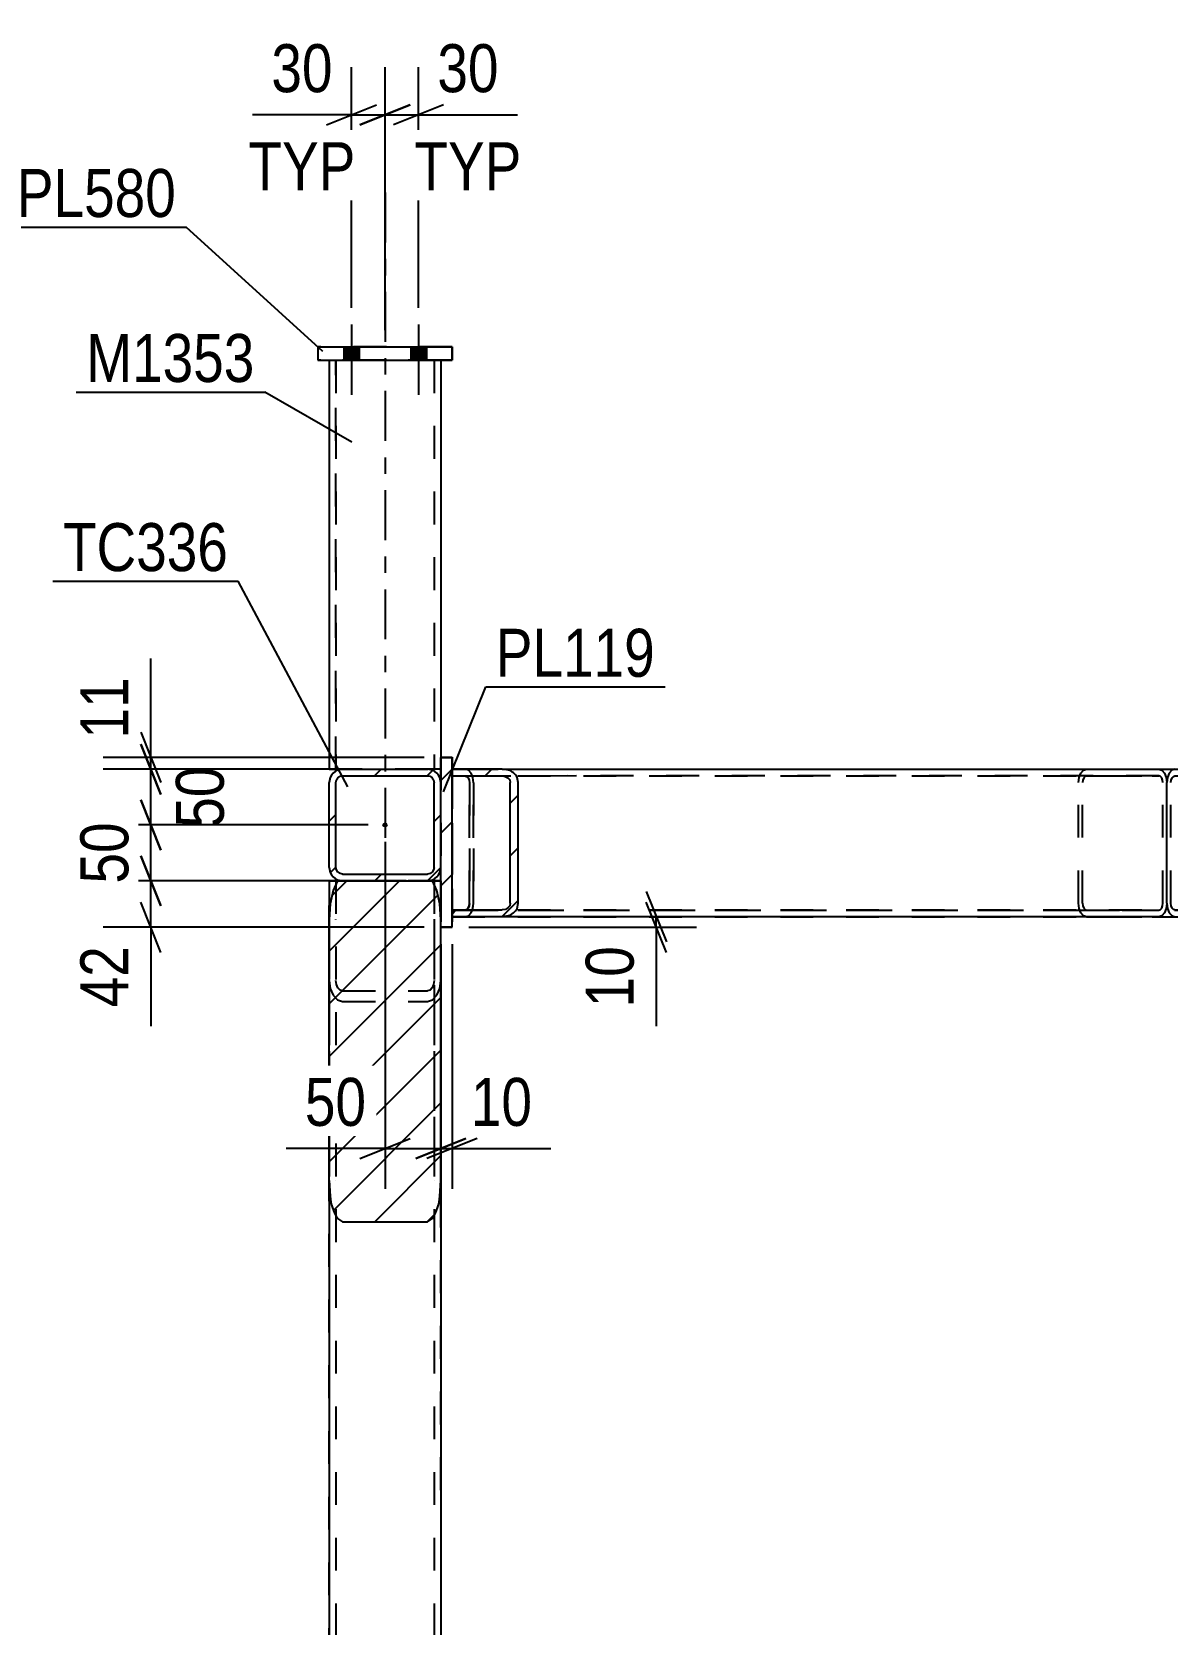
# Model space of a CAD drawing. Header units: millimetres. Extents: x -836 to 353, y -855 to -14.
# Drawn here: x 107.7 to 175.5, y -289.8 to -194.8 of the extents above; entities that cross this region are included whole.
import ezdxf

# ---------------------------------------------------------------- set-up
doc = ezdxf.new("R2010")
doc.units = ezdxf.units.MM
doc.linetypes.add('DXK_LINE_DOT2', pattern=[3.9198, 1.9599, -1.9599])
doc.linetypes.add('DXK_LINE_DOT3', pattern=[5.9187, 2.979, -0.9799, 0.9799, -0.9799])
doc.styles.add('Arial Narrow', font='ARIALN.TTF', dxfattribs={"height": 0.2})

# ---------------------------------------------------------------- blocks, each defined once
blk = doc.blocks.new('Part-570393895-13917 - 13893')
at = {"color": 7, "linetype": 'DXK_LINE_DOT2'}
for p, q in [((132.783, -238.774), (132.783, -247.575)), ((132.783, -238.774), (135.78, -238.775)), ((132.783, -238.775), (135.785, -238.776)), ((132.783, -239.174), (216.448, -239.184)), ((132.783, -239.175), (216.448, -239.185)), ((215.059, -238.784), (216.448, -238.785)), ((215.065, -238.783), (216.448, -238.784)), ((216.448, -238.784), (216.448, -247.585)), ((132.783, -247.174), (216.448, -247.184)), ((132.783, -247.175), (216.448, -247.185)), ((132.783, -247.574), (216.448, -247.584)), ((132.783, -247.575), (174.969, -247.58))]:
    blk.add_line(p, q, dxfattribs=at)
at = {"color": 2, "linetype": 'Continuous'}
for p, q in [((135.78, -238.775), (215.065, -238.783)), ((135.785, -238.776), (215.059, -238.784)), ((174.969, -247.58), (216.448, -247.585))]:
    blk.add_line(p, q, dxfattribs=at)
blk = doc.blocks.new('Part-570393895-13907 - 13893')
at = {"color": 7, "linetype": 'DXK_LINE_DOT2'}
for p, q in [((132.116, -245.44), (125.45, -245.44)), ((125.45, -245.44), (125.45, -281.796)), ((125.85, -245.44), (125.85, -281.796)), ((131.716, -245.44), (131.716, -281.796)), ((132.116, -281.796), (132.116, -245.44)), ((125.45, -251.379), (125.511, -251.861)), ((125.88, -251.62), (125.85, -251.379)), ((125.967, -251.825), (125.88, -251.62)), ((131.686, -251.62), (131.599, -251.825)), ((131.716, -251.379), (131.686, -251.62)), ((132.055, -251.861), (132.116, -251.379)), ((125.511, -251.861), (125.684, -252.27)), ((125.684, -252.27), (125.944, -252.543)), ((125.944, -252.543), (126.25, -252.639)), ((126.097, -251.961), (125.967, -251.825)), ((126.25, -252.009), (126.097, -251.961)), ((126.25, -252.009), (131.316, -252.009)), ((126.25, -252.639), (131.316, -252.639)), ((131.469, -251.961), (131.316, -252.009)), ((131.316, -252.639), (131.623, -252.543)), ((131.599, -251.825), (131.469, -251.961)), ((131.623, -252.543), (131.882, -252.27)), ((131.882, -252.27), (132.055, -251.861))]:
    blk.add_line(p, q, dxfattribs=at)
blk = doc.blocks.new('Part-570393895-13908 - 13893')
at = {"color": 7, "linetype": 'DXK_LINE_DOT2'}
for p, q in [((125.45, -448.78), (125.45, -245.44)), ((125.45, -245.44), (132.116, -245.44)), ((125.511, -245.44), (125.45, -245.44)), ((125.85, -245.44), (125.85, -448.78)), ((131.716, -245.44), (131.716, -448.78)), ((132.116, -245.44), (132.116, -448.78))]:
    blk.add_line(p, q, dxfattribs=at)
blk = doc.blocks.new('Part-570393895-14173 - 13893')
at = {"color": 7, "linetype": 'DXK_LINE_DOT2'}
for p, q in [((124.783, -213.574), (132.783, -213.574)), ((124.783, -213.574), (124.783, -214.374)), ((124.783, -213.574), (132.783, -213.574)), ((132.783, -213.574), (132.783, -214.374)), ((124.783, -214.374), (132.783, -214.374)), ((132.783, -214.374), (124.783, -214.374))]:
    blk.add_line(p, q, dxfattribs=at)
blk = doc.blocks.new('Part-570393895-13910 - 13893')
at = {"color": 7, "linetype": 'DXK_LINE_DOT2'}
for p, q in [((132.783, -238.784), (132.783, -239.185)), ((132.783, -238.785), (133.579, -238.785)), ((132.783, -239.185), (132.783, -239.184)), ((133.579, -239.185), (132.783, -239.185)), ((133.579, -238.785), (140.203, -238.784)), ((133.763, -238.846), (133.579, -238.785)), ((140.203, -239.184), (133.579, -239.185)), ((133.579, -239.185), (133.671, -239.215)), ((133.671, -239.215), (133.749, -239.302)), ((133.749, -239.302), (133.801, -239.432)), ((133.918, -239.019), (133.763, -238.846)), ((134.022, -239.279), (133.918, -239.019)), ((134.059, -239.585), (134.022, -239.279)), ((133.801, -239.432), (133.819, -239.585)), ((133.819, -246.785), (133.819, -239.585)), ((134.059, -246.785), (134.059, -239.585)), ((133.8, -246.938), (133.748, -247.068)), ((133.819, -246.785), (133.8, -246.938)), ((134.022, -247.091), (134.059, -246.785)), ((132.783, -247.184), (132.783, -247.585)), ((132.783, -247.185), (133.579, -247.185)), ((132.783, -247.585), (132.783, -247.584)), ((133.579, -247.585), (132.783, -247.585)), ((133.671, -247.154), (133.579, -247.185)), ((133.579, -247.185), (140.203, -247.184)), ((133.579, -247.585), (133.762, -247.524)), ((140.203, -247.584), (133.579, -247.585)), ((133.748, -247.068), (133.671, -247.154)), ((133.762, -247.524), (133.918, -247.35)), ((133.918, -247.35), (134.022, -247.091))]:
    blk.add_line(p, q, dxfattribs=at)
blk = doc.blocks.new('Part-570393895-13975 - 13893')
at = {"linetype": 'Continuous'}
h = blk.add_hatch(dxfattribs=at)
h.set_pattern_fill('', scale=0.7, style=0, pattern_type=0)
h.set_pattern_definition([(45, (135.7802, -247.5748), (-1.57154, 1.57154), [])])
h.paths.add_polyline_path([(132.783, -247.575), (135.78, -247.575), (136.147, -247.514), (136.459, -247.341), (136.666, -247.081), (136.739, -246.775), (136.739, -239.575), (136.666, -239.269), (136.458, -239.009), (136.147, -238.836), (135.78, -238.775), (132.783, -238.775), (132.783, -239.175), (135.78, -239.175), (135.963, -239.205), (136.119, -239.292), (136.223, -239.422), (136.259, -239.575), (136.26, -246.775), (136.223, -246.928), (136.119, -247.058), (135.964, -247.144), (135.78, -247.175), (132.783, -247.175)])
at = {"color": 2, "linetype": 'Continuous'}
for p, q in [((132.783, -238.774), (132.783, -238.775)), ((135.78, -238.775), (132.783, -238.775)), ((132.783, -238.775), (132.783, -239.175)), ((132.783, -239.174), (132.783, -239.175)), ((132.783, -239.175), (135.78, -239.175)), ((136.147, -238.836), (135.78, -238.775)), ((135.78, -239.175), (135.963, -239.205)), ((135.963, -239.205), (136.119, -239.292)), ((136.119, -239.292), (136.223, -239.422)), ((136.223, -239.422), (136.259, -239.575)), ((136.739, -239.575), (136.666, -239.269)), ((136.26, -246.775), (136.259, -239.575)), ((136.739, -246.775), (136.739, -239.575)), ((136.223, -246.928), (136.119, -247.058)), ((136.26, -246.775), (136.223, -246.928)), ((136.666, -247.081), (136.739, -246.775)), ((132.783, -247.175), (132.783, -247.174)), ((132.783, -247.175), (135.78, -247.175)), ((132.783, -247.575), (132.783, -247.175)), ((132.783, -247.574), (132.783, -247.575)), ((132.783, -247.575), (135.78, -247.575)), ((135.964, -247.144), (135.78, -247.175)), ((135.78, -247.575), (136.147, -247.514)), ((136.119, -247.058), (135.964, -247.144))]:
    blk.add_line(p, q, dxfattribs=at)
at = {"color": 7, "linetype": 'DXK_LINE_DOT2'}
for p, q in [((135.78, -238.775), (132.783, -238.774)), ((132.783, -238.774), (132.783, -238.835)), ((132.783, -238.835), (132.783, -239.174)), ((132.783, -239.174), (135.78, -239.175)), ((132.783, -239.175), (132.783, -247.574)), ((132.783, -247.174), (135.78, -247.175)), ((132.783, -247.574), (135.78, -247.575))]:
    blk.add_line(p, q, dxfattribs=at)
at = {"color": 2, "linetype": 'Continuous'}
for centre, start, end in [((135.875, -239.689), 28.00817, 72.3452), ((135.876, -246.66), 287.65502, 331.99614)]:
    blk.add_arc(centre, 0.896, start, end, dxfattribs=at)
blk = doc.blocks.new('Part-570393895-13912 - 13893')
at = {"color": 7, "linetype": 'DXK_LINE_DOT2'}
for p, q in [((132.783, -238.784), (135.832, -238.783)), ((132.783, -238.784), (132.783, -238.785)), ((132.783, -238.784), (132.783, -247.585)), ((132.783, -238.785), (133.579, -238.785)), ((132.783, -239.184), (170.652, -239.18)), ((133.579, -239.185), (132.783, -239.185)), ((133.579, -238.785), (135.838, -238.784)), ((133.763, -238.846), (133.579, -238.785)), ((174.969, -239.18), (133.579, -239.185)), ((133.579, -239.185), (133.64, -239.205)), ((133.64, -239.205), (133.671, -239.215)), ((133.671, -239.215), (133.749, -239.302)), ((133.749, -239.302), (133.801, -239.432)), ((133.918, -239.019), (133.763, -238.846)), ((134.022, -239.279), (133.918, -239.019)), ((134.059, -239.585), (134.022, -239.279)), ((170.172, -239.58), (170.208, -239.273)), ((170.208, -239.273), (170.312, -239.014)), ((170.312, -239.014), (170.468, -238.841)), ((170.43, -239.427), (170.412, -239.58)), ((170.482, -239.297), (170.43, -239.427)), ((170.468, -238.841), (170.652, -238.78)), ((170.56, -239.21), (170.482, -239.297)), ((170.652, -239.18), (170.56, -239.21)), ((170.652, -238.78), (174.969, -238.78)), ((170.652, -239.18), (174.969, -239.18)), ((175.06, -239.211), (174.969, -239.18)), ((175.138, -239.297), (175.06, -239.211)), ((175.19, -239.427), (175.138, -239.297)), ((175.208, -239.58), (175.19, -239.427)), ((133.801, -239.432), (133.819, -239.585)), ((133.819, -239.585), (133.819, -246.785)), ((134.059, -239.585), (134.059, -246.785)), ((170.172, -246.78), (170.172, -239.58)), ((170.412, -246.78), (170.412, -239.58)), ((175.208, -246.78), (175.208, -239.58)), ((133.752, -247.057), (133.8, -246.938)), ((133.8, -246.938), (133.819, -246.785)), ((134.026, -247.057), (134.059, -246.785)), ((170.208, -247.086), (170.172, -246.78)), ((170.412, -246.78), (170.43, -246.933)), ((170.43, -246.933), (170.482, -247.063)), ((175.138, -247.063), (175.19, -246.933)), ((175.19, -246.933), (175.208, -246.78)), ((132.783, -247.184), (170.652, -247.18)), ((132.783, -247.185), (133.579, -247.185)), ((132.783, -247.584), (170.652, -247.58)), ((133.579, -247.585), (132.783, -247.585)), ((133.579, -247.185), (133.609, -247.175)), ((133.579, -247.185), (174.969, -247.18)), ((133.609, -247.175), (133.671, -247.154)), ((133.609, -247.575), (133.762, -247.524)), ((133.671, -247.154), (133.748, -247.068)), ((133.748, -247.068), (133.752, -247.057)), ((133.762, -247.524), (133.918, -247.35)), ((133.918, -247.35), (134.022, -247.091)), ((134.022, -247.091), (134.026, -247.057)), ((170.312, -247.345), (170.208, -247.086)), ((170.468, -247.519), (170.312, -247.345)), ((170.652, -247.58), (170.468, -247.519)), ((170.482, -247.063), (170.56, -247.149)), ((170.56, -247.149), (170.652, -247.18)), ((170.652, -247.18), (174.969, -247.18)), ((170.652, -247.58), (174.969, -247.58)), ((174.969, -247.18), (175.06, -247.15)), ((175.06, -247.15), (175.138, -247.063))]:
    blk.add_line(p, q, dxfattribs=at)
at = {"color": 2, "linetype": 'Continuous'}
for p, q in [((135.832, -238.783), (170.652, -238.78)), ((135.838, -238.784), (174.969, -238.78)), ((174.969, -238.78), (175.152, -238.841)), ((175.152, -238.841), (175.308, -239.015)), ((175.308, -239.015), (175.412, -239.274)), ((175.412, -239.274), (175.448, -239.58)), ((175.448, -246.78), (175.448, -239.58)), ((175.448, -246.78), (175.412, -247.086)), ((133.579, -247.585), (133.609, -247.575)), ((174.969, -247.58), (133.579, -247.585)), ((133.609, -247.175), (133.609, -247.175)), ((175.152, -247.519), (174.969, -247.58)), ((175.308, -247.346), (175.152, -247.519)), ((175.412, -247.086), (175.308, -247.346))]:
    blk.add_line(p, q, dxfattribs=at)
blk = doc.blocks.new('Part-570393895-14125 - 13893')
at = {"color": 7, "linetype": 'DXK_LINE_DOT3'}
blk.add_line((128.783, -204.374), (128.783, -248.779), dxfattribs=at)
at = {"color": 2, "linetype": 'Continuous'}
for p, q in [((125.45, -214.374), (125.45, -238.779)), ((132.116, -214.374), (132.116, -238.077)), ((125.45, -238.779), (126.225, -238.779)), ((132.055, -238.779), (131.341, -238.779)), ((132.116, -238.779), (132.055, -238.779))]:
    blk.add_line(p, q, dxfattribs=at)
at = {"color": 7, "linetype": 'DXK_LINE_DOT2'}
for p, q in [((132.116, -214.374), (125.45, -214.374)), ((125.45, -214.374), (125.45, -214.374)), ((125.45, -214.374), (132.116, -214.374)), ((125.45, -214.374), (125.45, -214.374)), ((125.85, -214.374), (125.85, -214.374)), ((125.85, -214.374), (125.85, -238.779)), ((131.716, -214.374), (131.716, -214.374)), ((131.716, -214.374), (131.716, -238.779)), ((132.116, -214.374), (132.116, -214.374)), ((132.116, -214.374), (132.116, -214.374)), ((132.116, -238.779), (132.116, -238.077)), ((125.45, -238.779), (132.116, -238.779)), ((125.85, -238.779), (125.88, -238.779)), ((125.88, -238.779), (125.967, -238.779)), ((131.341, -238.779), (126.225, -238.779))]:
    blk.add_line(p, q, dxfattribs=at)
blk = doc.blocks.new('Part-570393895-13991 - 13893')
at = {"color": 7, "linetype": 'DXK_LINE_DOT2'}
for p, q in [((175.485, -239.273), (175.448, -239.579)), ((175.589, -239.013), (175.485, -239.273)), ((175.744, -238.84), (175.589, -239.013)), ((175.688, -239.579), (175.706, -239.426)), ((175.706, -239.426), (175.758, -239.296)), ((175.928, -238.779), (175.744, -238.84)), ((175.758, -239.296), (175.836, -239.21)), ((175.836, -239.21), (175.928, -239.179)), ((175.928, -238.779), (180.245, -238.78)), ((175.928, -239.179), (216.448, -239.175)), ((175.928, -239.179), (180.245, -239.18)), ((180.429, -238.84), (180.245, -238.78)), ((180.245, -239.18), (216.448, -239.176)), ((180.245, -239.18), (180.337, -239.21)), ((180.337, -239.21), (180.415, -239.297)), ((180.415, -239.297), (180.467, -239.427)), ((180.584, -239.014), (180.429, -238.84)), ((180.467, -239.427), (180.485, -239.58)), ((180.688, -239.273), (180.584, -239.014)), ((180.725, -239.58), (180.688, -239.273)), ((215.111, -238.776), (216.448, -238.776)), ((215.117, -238.775), (216.448, -238.775)), ((216.448, -238.775), (216.448, -247.576)), ((175.448, -246.779), (175.448, -239.579)), ((175.688, -246.779), (175.688, -239.579)), ((180.485, -246.78), (180.485, -239.58)), ((180.725, -246.78), (180.725, -239.58)), ((175.448, -246.779), (175.485, -247.085)), ((175.706, -246.932), (175.688, -246.779)), ((175.758, -247.062), (175.706, -246.932)), ((180.467, -246.933), (180.415, -247.062)), ((180.485, -246.78), (180.467, -246.933)), ((180.688, -247.086), (180.725, -246.78)), ((175.485, -247.085), (175.589, -247.345)), ((175.589, -247.345), (175.744, -247.518)), ((175.744, -247.518), (175.928, -247.579)), ((175.836, -247.149), (175.758, -247.062)), ((175.928, -247.179), (175.836, -247.149)), ((175.928, -247.179), (216.448, -247.175)), ((175.928, -247.179), (180.245, -247.18)), ((175.928, -247.579), (216.448, -247.575)), ((175.928, -247.579), (180.245, -247.58)), ((180.337, -247.149), (180.245, -247.18)), ((180.245, -247.18), (216.448, -247.176)), ((180.245, -247.58), (180.429, -247.519)), ((180.245, -247.58), (216.448, -247.576)), ((180.415, -247.062), (180.337, -247.149)), ((180.429, -247.519), (180.584, -247.345)), ((180.584, -247.345), (180.688, -247.086))]:
    blk.add_line(p, q, dxfattribs=at)
at = {"color": 2, "linetype": 'Continuous'}
for p, q in [((175.928, -238.779), (215.117, -238.775)), ((180.245, -238.78), (215.111, -238.776))]:
    blk.add_line(p, q, dxfattribs=at)
blk = doc.blocks.new('Part-570393895-14000 - 13893')
at = {"linetype": 'Continuous'}
h = blk.add_hatch(dxfattribs=at)
h.set_pattern_fill('', scale=0.7, style=0, pattern_type=0)
h.set_pattern_definition([(45, (132.783, -248.2108), (-1.57154, 1.57154), [])])
h.paths.add_polyline_path([(132.116, -248.211), (132.783, -248.211), (132.783, -238.077), (132.116, -238.077)])
at = {"color": 2, "linetype": 'Continuous'}
for p, q in [((132.116, -238.077), (132.116, -238.076)), ((132.783, -238.076), (132.116, -238.076)), ((132.116, -238.076), (132.116, -238.077)), ((132.116, -238.077), (132.783, -238.077)), ((132.116, -248.211), (132.116, -238.077)), ((132.783, -238.077), (132.783, -238.076)), ((132.783, -238.076), (132.783, -238.077)), ((132.783, -248.211), (132.783, -238.077)), ((132.116, -248.211), (132.783, -248.211))]:
    blk.add_line(p, q, dxfattribs=at)
at = {"color": 7, "linetype": 'DXK_LINE_DOT2'}
for p, q in [((132.116, -238.077), (132.116, -248.211)), ((132.783, -238.077), (132.783, -248.209)), ((132.783, -248.209), (132.116, -248.209)), ((132.783, -248.211), (132.783, -248.209))]:
    blk.add_line(p, q, dxfattribs=at)
blk = doc.blocks.new('Part-570393895-13969 - 13893')
at = {"color": 7, "linetype": 'DXK_LINE_DOT2'}
for p, q in [((125.45, -245.44), (132.116, -245.44)), ((125.45, -245.44), (125.45, -263.32)), ((125.85, -245.44), (125.85, -448.78)), ((131.716, -245.44), (131.716, -448.78)), ((132.116, -245.44), (132.116, -263.32)), ((125.45, -251.379), (125.511, -251.861)), ((125.88, -251.62), (125.85, -251.379)), ((125.967, -251.825), (125.88, -251.62)), ((131.686, -251.62), (131.599, -251.825)), ((131.716, -251.379), (131.686, -251.62)), ((132.055, -251.861), (132.116, -251.379)), ((125.511, -251.861), (125.684, -252.27)), ((125.684, -252.27), (125.944, -252.543)), ((125.944, -252.543), (126.25, -252.639)), ((126.097, -251.961), (125.967, -251.825)), ((126.25, -252.009), (126.097, -251.961)), ((126.25, -252.009), (131.316, -252.009)), ((126.25, -252.639), (131.316, -252.639)), ((131.469, -251.961), (131.316, -252.009)), ((131.316, -252.639), (131.623, -252.543)), ((131.599, -251.825), (131.469, -251.961)), ((131.623, -252.543), (131.882, -252.27)), ((131.882, -252.27), (132.055, -251.861))]:
    blk.add_line(p, q, dxfattribs=at)
at = {"color": 2, "linetype": 'Continuous'}
for p, q in [((125.45, -263.32), (125.45, -448.78)), ((132.116, -263.32), (132.116, -448.78))]:
    blk.add_line(p, q, dxfattribs=at)
blk = doc.blocks.new('Part-570393895-13970 - 13893')
at = {"linetype": 'Continuous'}
h = blk.add_hatch(dxfattribs=at)
h.set_pattern_fill('', scale=0.7, style=0, pattern_type=0)
h.set_pattern_definition([(45, (131.3164, -265.7772), (-1.57154, 1.57154), [])])
h.paths.add_polyline_path([(126.25, -265.777), (131.316, -265.777), (131.623, -265.59), (131.882, -265.057), (132.055, -264.26), (132.116, -263.32), (132.116, -247.755), (132.055, -246.814), (131.882, -246.017), (131.623, -245.44), (125.944, -245.44), (125.684, -246.017), (125.511, -246.814), (125.45, -247.755), (125.45, -263.32), (125.511, -264.26), (125.684, -265.057), (125.944, -265.59)])
at = {"color": 2, "linetype": 'Continuous'}
for p, q in [((125.45, -245.44), (125.45, -247.755)), ((125.45, -245.44), (125.511, -245.44)), ((125.511, -245.44), (125.684, -245.44)), ((125.684, -246.017), (125.511, -246.814)), ((125.684, -245.44), (125.944, -245.44)), ((125.944, -245.44), (125.684, -246.017)), ((125.944, -245.44), (126.25, -245.44)), ((126.25, -245.44), (131.316, -245.44)), ((131.316, -245.44), (131.623, -245.44)), ((131.623, -245.44), (132.116, -245.44)), ((131.882, -246.017), (131.623, -245.44)), ((132.055, -246.814), (131.882, -246.017)), ((125.511, -246.814), (125.45, -247.755)), ((132.116, -247.755), (132.055, -246.814)), ((125.45, -263.32), (125.45, -247.755)), ((125.85, -247.755), (125.85, -247.72)), ((131.716, -247.72), (131.716, -247.755)), ((132.116, -263.32), (132.116, -247.755)), ((125.45, -263.32), (125.45, -263.315)), ((125.45, -263.32), (125.511, -264.26)), ((125.85, -263.315), (125.85, -263.32)), ((131.716, -263.32), (131.716, -263.315)), ((132.055, -264.26), (132.116, -263.32)), ((132.116, -263.32), (132.116, -263.315)), ((125.944, -265.59), (126.25, -265.777)), ((126.25, -265.777), (131.316, -265.777)), ((131.316, -265.777), (131.623, -265.59))]:
    blk.add_line(p, q, dxfattribs=at)
at = {"color": 7, "linetype": 'DXK_LINE_DOT2'}
for p, q in [((125.45, -245.44), (125.511, -245.44)), ((125.684, -245.44), (131.623, -245.44)), ((125.85, -245.44), (125.85, -263.315)), ((125.85, -245.44), (125.88, -245.44)), ((125.88, -245.44), (125.944, -245.44)), ((125.944, -245.44), (125.967, -245.44)), ((131.716, -245.44), (131.716, -247.72)), ((132.116, -263.315), (132.116, -245.44)), ((125.45, -247.755), (125.45, -263.315)), ((131.716, -247.755), (131.716, -263.315))]:
    blk.add_line(p, q, dxfattribs=at)
at = {"color": 2, "linetype": 'Continuous'}
for centre, start, end in [((128.455, -264.037), 184.32786, 211.73393), ((129.112, -264.037), 328.26607, 355.67214)]:
    blk.add_arc(centre, 2.952, start, end, dxfattribs=at)
blk = doc.blocks.new('Part-570393895-13999 - 13893')
at = {"color": 7, "linetype": 'DXK_LINE_DOT2'}
for p, q in [((132.116, -238.066), (132.116, -248.201)), ((132.783, -238.077), (132.783, -248.201)), ((132.116, -248.201), (132.783, -248.201))]:
    blk.add_line(p, q, dxfattribs=at)
at = {"color": 2, "linetype": 'Continuous'}
for p, q in [((132.116, -238.068), (132.783, -238.068)), ((132.783, -238.068), (132.783, -238.066)), ((132.783, -238.068), (132.783, -238.077))]:
    blk.add_line(p, q, dxfattribs=at)
blk = doc.blocks.new('Part-570393895-14203 - 13893')
at = {"linetype": 'Continuous'}
h = blk.add_hatch(dxfattribs=at)
h.set_pattern_fill('', scale=0.7, style=0, pattern_type=0)
h.set_pattern_definition([(45, (131.3164, -245.4404), (-1.57154, 1.57154), [])])
h.paths.add_polyline_path([(126.25, -245.44), (131.316, -245.44), (131.623, -245.379), (131.882, -245.206), (132.055, -244.947), (132.116, -244.64), (132.116, -239.574), (132.055, -239.268), (131.882, -239.008), (131.623, -238.835), (131.316, -238.774), (126.25, -238.774), (125.944, -238.835), (125.684, -239.008), (125.511, -239.268), (125.45, -239.574), (125.45, -244.64), (125.511, -244.947), (125.684, -245.206), (125.944, -245.379)])
h.paths.add_polyline_path([(125.88, -244.793), (125.85, -244.64), (125.85, -239.574), (125.88, -239.421), (125.967, -239.291), (126.097, -239.204), (126.25, -239.174), (131.316, -239.174), (131.469, -239.204), (131.599, -239.291), (131.686, -239.421), (131.716, -239.574), (131.716, -244.64), (131.686, -244.793), (131.599, -244.923), (131.469, -245.01), (131.316, -245.04), (126.25, -245.04), (126.097, -245.01), (125.967, -244.923)])
blk.add_hatch(color=30, dxfattribs=at).paths.add_polyline_path([(128.783, -242.207, -1), (128.783, -242.007, -1)])
at = {"color": 2, "linetype": 'Continuous'}
for p, q in [((125.511, -239.268), (125.45, -239.574)), ((125.85, -239.574), (125.88, -239.421)), ((125.88, -239.421), (125.967, -239.291)), ((126.25, -238.774), (125.944, -238.835)), ((125.967, -239.291), (126.097, -239.204)), ((126.097, -239.204), (126.25, -239.174)), ((126.25, -238.774), (126.25, -238.774)), ((126.25, -238.774), (131.316, -238.774)), ((126.25, -239.174), (126.25, -239.174)), ((126.25, -239.174), (131.316, -239.174)), ((131.316, -238.774), (131.316, -238.774)), ((131.623, -238.835), (131.316, -238.774)), ((131.316, -239.174), (131.316, -239.174)), ((131.316, -239.174), (131.469, -239.204)), ((131.469, -239.204), (131.599, -239.291)), ((131.599, -239.291), (131.686, -239.421)), ((131.686, -239.421), (131.716, -239.574)), ((132.116, -239.574), (132.055, -239.268)), ((125.45, -239.574), (125.45, -239.574)), ((125.45, -244.64), (125.45, -239.574)), ((125.85, -239.574), (125.85, -239.574)), ((125.85, -244.64), (125.85, -239.574)), ((131.716, -239.574), (131.716, -239.574)), ((131.716, -244.64), (131.716, -239.574)), ((132.116, -239.574), (132.116, -239.574)), ((132.116, -244.64), (132.116, -239.574)), ((125.45, -244.64), (125.45, -244.64)), ((125.45, -244.64), (125.511, -244.947)), ((125.85, -244.64), (125.85, -244.64)), ((125.88, -244.793), (125.85, -244.64)), ((125.967, -244.923), (125.88, -244.793)), ((126.097, -245.01), (125.967, -244.923)), ((126.25, -245.04), (126.097, -245.01)), ((126.25, -245.04), (126.25, -245.04)), ((126.25, -245.04), (131.316, -245.04)), ((131.469, -245.01), (131.316, -245.04)), ((131.316, -245.04), (131.316, -245.04)), ((131.599, -244.923), (131.469, -245.01)), ((131.686, -244.793), (131.599, -244.923)), ((131.716, -244.64), (131.686, -244.793)), ((131.716, -244.64), (131.716, -244.64)), ((132.055, -244.947), (132.116, -244.64)), ((132.116, -244.64), (132.116, -244.64)), ((125.944, -245.379), (126.25, -245.44)), ((126.25, -245.44), (126.25, -245.44)), ((126.25, -245.44), (131.316, -245.44)), ((131.316, -245.44), (131.623, -245.379)), ((131.316, -245.44), (131.316, -245.44))]:
    blk.add_line(p, q, dxfattribs=at)
at = {"color": 30, "linetype": 'DXK_LINE_DOT3'}
blk.add_line((128.783, -242.107), (128.783, -242.107), dxfattribs=at)
at = {"color": 30, "linetype": 'Continuous'}
blk.add_circle((128.783, -242.107), 0.1, dxfattribs=at)
at = {"color": 2, "linetype": 'Continuous'}
for centre, start, end in [((126.25, -239.574), 112.5, 157.5), ((131.316, -239.574), 22.5, 67.5), ((126.25, -244.64), 202.5, 247.5), ((131.316, -244.64), 292.5, 337.5)]:
    blk.add_arc(centre, 0.8, start, end, dxfattribs=at)
blk = doc.blocks.new('Part-570393895-14174 - 13893')
at = {"color": 7, "linetype": 'DXK_LINE_DOT3'}
blk.add_line((128.783, -204.374), (128.783, -248.779), dxfattribs=at)
at = {"color": 7, "linetype": 'DXK_LINE_DOT2'}
for p, q in [((132.116, -214.374), (125.45, -214.374)), ((125.45, -214.374), (125.45, -214.374)), ((125.45, -214.374), (132.116, -214.374)), ((125.45, -214.374), (125.45, -238.779)), ((125.85, -214.374), (125.85, -214.374)), ((125.85, -238.779), (125.85, -214.374)), ((131.716, -214.374), (131.716, -214.374)), ((131.716, -214.374), (131.716, -238.779)), ((132.116, -214.374), (132.116, -214.374)), ((132.116, -214.374), (132.116, -238.779)), ((125.45, -238.779), (132.116, -238.779)), ((125.45, -238.779), (132.116, -238.779))]:
    blk.add_line(p, q, dxfattribs=at)
blk = doc.blocks.new('Part-570393895-14180 - 13893')
at = {"color": 2, "linetype": 'Continuous'}
for p, q in [((124.783, -213.574), (132.783, -213.574)), ((124.783, -213.574), (124.783, -214.374)), ((132.783, -214.374), (132.783, -213.574)), ((124.783, -214.374), (132.783, -214.374))]:
    blk.add_line(p, q, dxfattribs=at)
at = {"color": 7, "linetype": 'DXK_LINE_DOT2'}
for p, q in [((132.783, -213.574), (124.783, -213.574)), ((132.783, -214.374), (124.783, -214.374))]:
    blk.add_line(p, q, dxfattribs=at)
blk = doc.blocks.new('Bolt-570393895-14299 - 13893')
at = {"linetype": 'Continuous'}
for points in [[(126.316, -214.374), (127.25, -214.374), (127.25, -213.574), (126.316, -213.574)], [(126.316, -214.374), (127.25, -214.374), (127.25, -213.574), (126.316, -213.574)], [(130.316, -214.374), (131.25, -214.374), (131.25, -213.574), (130.316, -213.574)], [(130.316, -214.374), (131.25, -214.374), (131.25, -213.574), (130.316, -213.574)]]:
    blk.add_hatch(color=1, dxfattribs=at).paths.add_polyline_path(points)
at = {"color": 1, "linetype": 'Continuous'}
for p, q in [((126.783, -212.24), (126.783, -216.44)), ((126.783, -212.24), (126.783, -216.44)), ((130.783, -212.24), (130.783, -216.44)), ((130.783, -212.24), (130.783, -216.44)), ((126.316, -213.574), (126.316, -214.374)), ((126.316, -213.574), (126.316, -214.374)), ((127.25, -213.574), (127.25, -214.374)), ((127.25, -213.574), (127.25, -214.374)), ((130.316, -213.574), (130.316, -214.374)), ((130.316, -213.574), (130.316, -214.374)), ((131.25, -213.574), (131.25, -214.374)), ((131.25, -213.574), (131.25, -214.374))]:
    blk.add_line(p, q, dxfattribs=at)
blk = doc.blocks.new('Bolt-570393895-14300 - 13893')
at = {"linetype": 'Continuous'}
for points in [[(126.316, -214.374), (127.25, -214.374), (127.25, -213.574), (126.316, -213.574)], [(126.316, -214.374), (127.25, -214.374), (127.25, -213.574), (126.316, -213.574)], [(130.316, -214.374), (131.25, -214.374), (131.25, -213.574), (130.316, -213.574)], [(130.316, -214.374), (131.25, -214.374), (131.25, -213.574), (130.316, -213.574)]]:
    blk.add_hatch(color=1, dxfattribs=at).paths.add_polyline_path(points)
at = {"color": 1, "linetype": 'Continuous'}
for p, q in [((126.783, -212.24), (126.783, -216.44)), ((126.783, -212.24), (126.783, -216.44)), ((130.783, -212.24), (130.783, -216.44)), ((130.783, -212.24), (130.783, -216.44)), ((126.316, -213.574), (126.316, -214.374)), ((126.316, -213.574), (126.316, -214.374)), ((127.25, -213.574), (127.25, -214.374)), ((127.25, -213.574), (127.25, -214.374)), ((130.316, -213.574), (130.316, -214.374)), ((130.316, -213.574), (130.316, -214.374)), ((131.25, -213.574), (131.25, -214.374)), ((131.25, -213.574), (131.25, -214.374))]:
    blk.add_line(p, q, dxfattribs=at)
blk = doc.blocks.new('StraightDimension-570393895-14369 - 13893')
at = {"color": 7, "linetype": 'Continuous'}
for p, q in [((114.214, -237.279), (115.414, -240.279)), ((126.528, -238.779), (112.414, -238.779)), ((114.814, -242.107), (114.814, -238.779)), ((115.414, -243.607), (114.214, -240.607)), ((127.783, -242.107), (112.414, -242.107))]:
    blk.add_line(p, q, dxfattribs=at)
at = {"color": 0}
blk.add_wipeout([(119.764, -238.015), (115.564, -238.015), (115.564, -242.871), (119.764, -242.871)], dxfattribs=at)
at = {"color": 3, "style": 'Arial Narrow'}
blk.add_text('50', height=2.8633, rotation=90.00021, dxfattribs=at).set_placement((119.164, -242.271))
blk = doc.blocks.new('StraightDimension-570393895-14322 - 13893')
at = {"color": 7, "linetype": 'Continuous'}
for p, q in [((128.783, -212.574), (128.783, -196.882)), ((130.783, -211.241), (130.783, -196.882)), ((127.283, -200.332), (130.283, -199.132)), ((132.283, -199.132), (129.283, -200.332)), ((128.783, -199.732), (130.783, -199.732)), ((130.783, -199.732), (136.689, -199.732)), ((130.783, -199.732), (136.689, -199.732))]:
    blk.add_line(p, q, dxfattribs=at)
at = {"color": 0}
blk.add_wipeout([(136.164, -198.982), (136.164, -194.782), (131.308, -194.782), (131.308, -198.982)], dxfattribs=at)
at = {"color": 0, "linetype": 'Continuous'}
blk.add_wipeout([(137.531, -204.832), (137.531, -200.632), (129.941, -200.632), (129.941, -204.832)], dxfattribs=at)
at = {"color": 3, "style": 'Arial Narrow'}
blk.add_text('30', height=2.8633, dxfattribs=at).set_placement((131.908, -198.382))
at = {"color": 3, "linetype": 'Continuous', "style": 'Arial Narrow'}
blk.add_text('TYP', height=2.8633, dxfattribs=at).set_placement((130.541, -204.232))
blk = doc.blocks.new('StraightDimension-570393895-14345 - 13893')
at = {"color": 7, "linetype": 'Continuous'}
for p, q in [((126.783, -211.241), (126.783, -196.882)), ((128.783, -212.574), (128.783, -196.882)), ((125.283, -200.332), (128.283, -199.132)), ((130.283, -199.132), (127.283, -200.332)), ((126.783, -199.732), (120.877, -199.732)), ((126.783, -199.732), (120.877, -199.732)), ((126.783, -199.732), (128.783, -199.732))]:
    blk.add_line(p, q, dxfattribs=at)
at = {"color": 0}
blk.add_wipeout([(126.258, -198.982), (126.258, -194.782), (121.402, -194.782), (121.402, -198.982)], dxfattribs=at)
at = {"color": 0, "linetype": 'Continuous'}
blk.add_wipeout([(127.625, -204.832), (127.625, -200.632), (120.035, -200.632), (120.035, -204.832)], dxfattribs=at)
at = {"color": 3, "style": 'Arial Narrow'}
blk.add_text('30', height=2.8633, dxfattribs=at).set_placement((122.002, -198.382))
at = {"color": 3, "linetype": 'Continuous', "style": 'Arial Narrow'}
blk.add_text('TYP', height=2.8633, dxfattribs=at).set_placement((120.635, -204.232))
blk = doc.blocks.new('StraightDimension-570393895-14395 - 13893')
at = {"color": 7, "linetype": 'Continuous'}
for p, q in [((114.214, -243.941), (115.414, -246.941)), ((130.05, -245.441), (111.964, -245.441)), ((114.814, -248.209), (114.814, -245.441)), ((115.414, -249.709), (114.214, -246.709)), ((131.116, -248.209), (111.964, -248.209)), ((114.814, -248.209), (114.814, -254.116)), ((114.814, -248.209), (114.814, -254.116))]:
    blk.add_line(p, q, dxfattribs=at)
at = {"color": 0}
blk.add_wipeout([(114.064, -248.734), (109.864, -248.734), (109.864, -253.591), (114.064, -253.591)], dxfattribs=at)
at = {"color": 3, "style": 'Arial Narrow'}
blk.add_text('42', height=2.8633, rotation=90.00021, dxfattribs=at).set_placement((113.464, -252.991))
blk = doc.blocks.new('StraightDimension-570393895-14413 - 13893')
at = {"color": 7, "linetype": 'Continuous'}
for p, q in [((114.214, -240.607), (115.414, -243.607)), ((127.783, -242.107), (111.964, -242.107)), ((114.814, -245.441), (114.814, -242.107)), ((115.414, -246.941), (114.214, -243.941)), ((130.05, -245.441), (111.964, -245.441))]:
    blk.add_line(p, q, dxfattribs=at)
at = {"color": 0}
blk.add_wipeout([(114.064, -241.346), (109.864, -241.346), (109.864, -246.202), (114.064, -246.202)], dxfattribs=at)
at = {"color": 3, "style": 'Arial Narrow'}
blk.add_text('50', height=2.8633, rotation=90.00021, dxfattribs=at).set_placement((113.464, -245.602))
blk = doc.blocks.new('StraightDimension-570393895-14435 - 13893')
at = {"color": 7, "linetype": 'Continuous'}
for p, q in [((114.814, -238.076), (114.814, -232.17)), ((114.814, -238.076), (114.814, -232.17)), ((114.214, -236.576), (115.414, -239.576)), ((115.414, -240.279), (114.214, -237.279)), ((131.116, -238.076), (111.964, -238.076)), ((114.814, -238.779), (114.814, -238.076)), ((126.528, -238.779), (111.964, -238.779))]:
    blk.add_line(p, q, dxfattribs=at)
at = {"color": 0}
blk.add_wipeout([(114.064, -232.695), (109.864, -232.695), (109.864, -237.551), (114.064, -237.551)], dxfattribs=at)
at = {"color": 3, "style": 'Arial Narrow'}
blk.add_text('11', height=2.8633, rotation=90.00021, dxfattribs=at).set_placement((113.464, -236.951))
blk = doc.blocks.new('StraightDimension-570393895-14766 - 13893')
at = {"color": 7, "linetype": 'Continuous'}
for p, q in [((144.373, -246.074), (145.573, -249.074)), ((145.573, -249.709), (144.373, -246.709)), ((133.783, -247.574), (147.373, -247.574)), ((144.973, -248.209), (144.973, -247.574)), ((133.783, -248.209), (147.373, -248.209)), ((144.973, -248.209), (144.973, -254.116)), ((144.973, -248.209), (144.973, -254.116))]:
    blk.add_line(p, q, dxfattribs=at)
at = {"color": 0}
blk.add_wipeout([(144.223, -248.734), (140.023, -248.734), (140.023, -253.591), (144.223, -253.591)], dxfattribs=at)
at = {"color": 3, "style": 'Arial Narrow'}
blk.add_text('10', height=2.8633, rotation=90.00021, dxfattribs=at).set_placement((143.623, -252.991))
blk = doc.blocks.new('StraightDimension-570393895-14894 - 13893')
at = {"color": 7, "linetype": 'Continuous'}
for p, q in [((128.783, -243.107), (128.783, -263.81)), ((132.116, -249.209), (132.116, -263.81)), ((127.283, -262.01), (130.283, -260.81)), ((133.616, -260.81), (130.616, -262.01)), ((128.783, -261.41), (122.877, -261.41)), ((128.783, -261.41), (122.877, -261.41)), ((128.783, -261.41), (132.116, -261.41))]:
    blk.add_line(p, q, dxfattribs=at)
at = {"color": 0}
blk.add_wipeout([(128.258, -260.66), (128.258, -256.46), (123.402, -256.46), (123.402, -260.66)], dxfattribs=at)
at = {"color": 3, "style": 'Arial Narrow'}
blk.add_text('50', height=2.8633, dxfattribs=at).set_placement((124.002, -260.06))
blk = doc.blocks.new('StraightDimension-570393895-14917 - 13893')
at = {"color": 7, "linetype": 'Continuous'}
for p, q in [((132.116, -249.209), (132.116, -263.81)), ((132.783, -249.209), (132.783, -263.81)), ((130.616, -262.01), (133.616, -260.81)), ((134.283, -260.81), (131.283, -262.01)), ((132.116, -261.41), (132.783, -261.41)), ((132.783, -261.41), (138.689, -261.41)), ((132.783, -261.41), (138.689, -261.41))]:
    blk.add_line(p, q, dxfattribs=at)
at = {"color": 0}
blk.add_wipeout([(138.164, -260.66), (138.164, -256.46), (133.308, -256.46), (133.308, -260.66)], dxfattribs=at)
at = {"color": 3, "style": 'Arial Narrow'}
blk.add_text('10', height=2.8633, dxfattribs=at).set_placement((133.908, -260.06))
blk = doc.blocks.new('Mark-570393895-14199 - 13893')
at = {"color": 30, "linetype": 'Continuous'}
for p in [(108.962, -227.559), (126.573, -239.84)]:
    blk.add_line(p, (120.026, -227.559), dxfattribs=at)
at = {"color": 0}
blk.add_wipeout([(119.426, -226.959), (119.426, -223.959), (109.562, -223.959), (109.562, -226.959)], dxfattribs=at)
blk.add_wipeout([(119.426, -226.959), (119.426, -223.959), (109.562, -223.959), (109.562, -226.959)], dxfattribs=at)
at = {"color": 3, "style": 'Arial Narrow'}
blk.add_text('TC336', height=2.8633, dxfattribs=at).set_placement((109.562, -226.959))
blk = doc.blocks.new('Mark-570393895-28742 - 13893')
at = {"color": 30, "linetype": 'Continuous'}
for p, q in [((132.269, -240.123), (134.796, -233.865)), ((134.796, -233.865), (145.5, -233.865))]:
    blk.add_line(p, q, dxfattribs=at)
at = {"color": 0}
blk.add_wipeout([(144.9, -233.265), (144.9, -230.265), (135.396, -230.265), (135.396, -233.265)], dxfattribs=at)
blk.add_wipeout([(144.9, -233.265), (144.9, -230.265), (135.396, -230.265), (135.396, -233.265)], dxfattribs=at)
at = {"color": 3, "style": 'Arial Narrow'}
blk.add_text('PL119', height=2.8633, dxfattribs=at).set_placement((135.396, -233.265))
blk = doc.blocks.new('Mark-570393895-28747 - 13893')
at = {"color": 30, "linetype": 'Continuous'}
for p in [(110.355, -216.274), (126.803, -219.274)]:
    blk.add_line(p, (121.607, -216.274), dxfattribs=at)
at = {"color": 0}
blk.add_wipeout([(121.007, -215.674), (121.007, -212.674), (110.955, -212.674), (110.955, -215.674)], dxfattribs=at)
blk.add_wipeout([(121.007, -215.674), (121.007, -212.674), (110.955, -212.674), (110.955, -215.674)], dxfattribs=at)
at = {"color": 3, "style": 'Arial Narrow'}
blk.add_text('M1353', height=2.8633, dxfattribs=at).set_placement((110.955, -215.674))
blk = doc.blocks.new('Mark-570393895-28756 - 13893')
at = {"color": 30, "linetype": 'Continuous'}
for p in [(106.213, -206.43), (125.077, -213.859)]:
    blk.add_line(p, (116.917, -206.43), dxfattribs=at)
at = {"color": 0}
blk.add_wipeout([(116.317, -205.83), (116.317, -202.83), (106.813, -202.83), (106.813, -205.83)], dxfattribs=at)
blk.add_wipeout([(116.317, -205.83), (116.317, -202.83), (106.813, -202.83), (106.813, -205.83)], dxfattribs=at)
at = {"color": 3, "style": 'Arial Narrow'}
blk.add_text('PL580', height=2.8633, dxfattribs=at).set_placement((106.813, -205.83))

msp = doc.modelspace()

# ---------------------------------------------------------------- block references
for name in ['Part-570393895-14125 - 13893', 'Part-570393895-14174 - 13893', 'Bolt-570393895-14299 - 13893', 'Bolt-570393895-14300 - 13893', 'Part-570393895-14173 - 13893', 'Part-570393895-14180 - 13893', 'Part-570393895-13999 - 13893', 'Part-570393895-14000 - 13893', 'Part-570393895-14203 - 13893', 'Part-570393895-13917 - 13893', 'Part-570393895-13975 - 13893', 'Part-570393895-13912 - 13893', 'Part-570393895-13910 - 13893', 'Part-570393895-13991 - 13893', 'Part-570393895-13907 - 13893', 'Part-570393895-13908 - 13893', 'Part-570393895-13969 - 13893', 'Part-570393895-13970 - 13893']:
    msp.add_blockref(name, (0, 0))

# ---------------------------------------------------------------- next in the draw order: block references
for name in ['StraightDimension-570393895-14322 - 13893', 'Mark-570393895-28742 - 13893', 'StraightDimension-570393895-14369 - 13893', 'StraightDimension-570393895-14766 - 13893']:
    msp.add_blockref(name, (0, 0))

# ---------------------------------------------------------------- next in the draw order: block references
for name in ['StraightDimension-570393895-14345 - 13893', 'StraightDimension-570393895-14395 - 13893']:
    msp.add_blockref(name, (0, 0))

# ---------------------------------------------------------------- next in the draw order: block references
for name in ['Mark-570393895-28747 - 13893', 'StraightDimension-570393895-14413 - 13893']:
    msp.add_blockref(name, (0, 0))

# ---------------------------------------------------------------- next in the draw order: block references
for name in ['Mark-570393895-28756 - 13893', 'StraightDimension-570393895-14435 - 13893', 'StraightDimension-570393895-14894 - 13893']:
    msp.add_blockref(name, (0, 0))

# ---------------------------------------------------------------- next in the draw order: block references
for name in ['Mark-570393895-14199 - 13893', 'StraightDimension-570393895-14917 - 13893']:
    msp.add_blockref(name, (0, 0))

doc.saveas('drawing.dxf')
